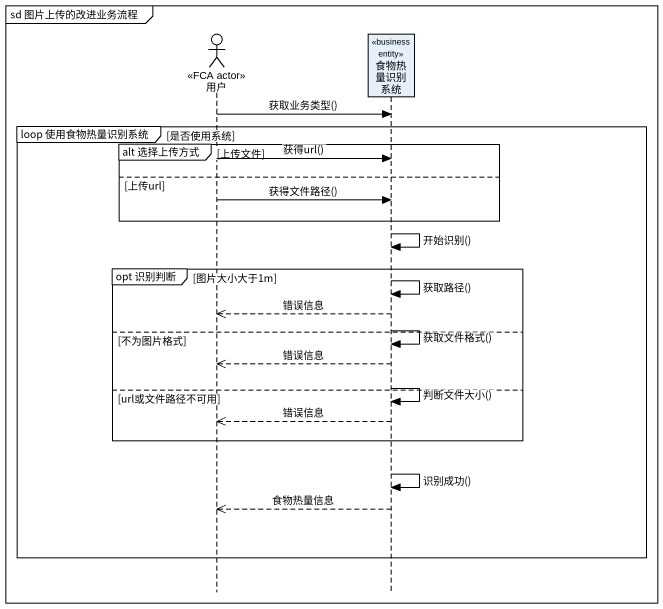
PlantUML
@startuml
mainframe sd 图片上传的改进业务流程
hide footbox
actor 用户 <<FCA actor>>
participant 食物热量识别系统 <<business entity>>

用户 -> 食物热量识别系统 : 获取业务类型()
group loop 使用食物热量识别系统 [是否使用系统]
  group alt 选择上传方式 [上传文件]
    用户 -> 食物热量识别系统 : 获得url()
  else 上传url
    用户 -> 食物热量识别系统 : 获得文件路径()
  end
  食物热量识别系统 -> 食物热量识别系统 : 开始识别()
  group opt 识别判断 [图片大小大于1m]
    食物热量识别系统 -> 食物热量识别系统 : 获取路径()
    食物热量识别系统 -->> 用户 : 错误信息
    食物热量识别系统 -> 食物热量识别系统 : 获取文件格式()
  else 不为图片格式
    食物热量识别系统 -->> 用户 : 错误信息
    食物热量识别系统 -> 食物热量识别系统 : 判断文件大小()
  else url或文件路径不可用
    食物热量识别系统 -->> 用户 : 错误信息
  end
  食物热量识别系统 -> 食物热量识别系统 : 识别成功()
  食物热量识别系统 -->> 用户 : 食物热量信息
end
@enduml
